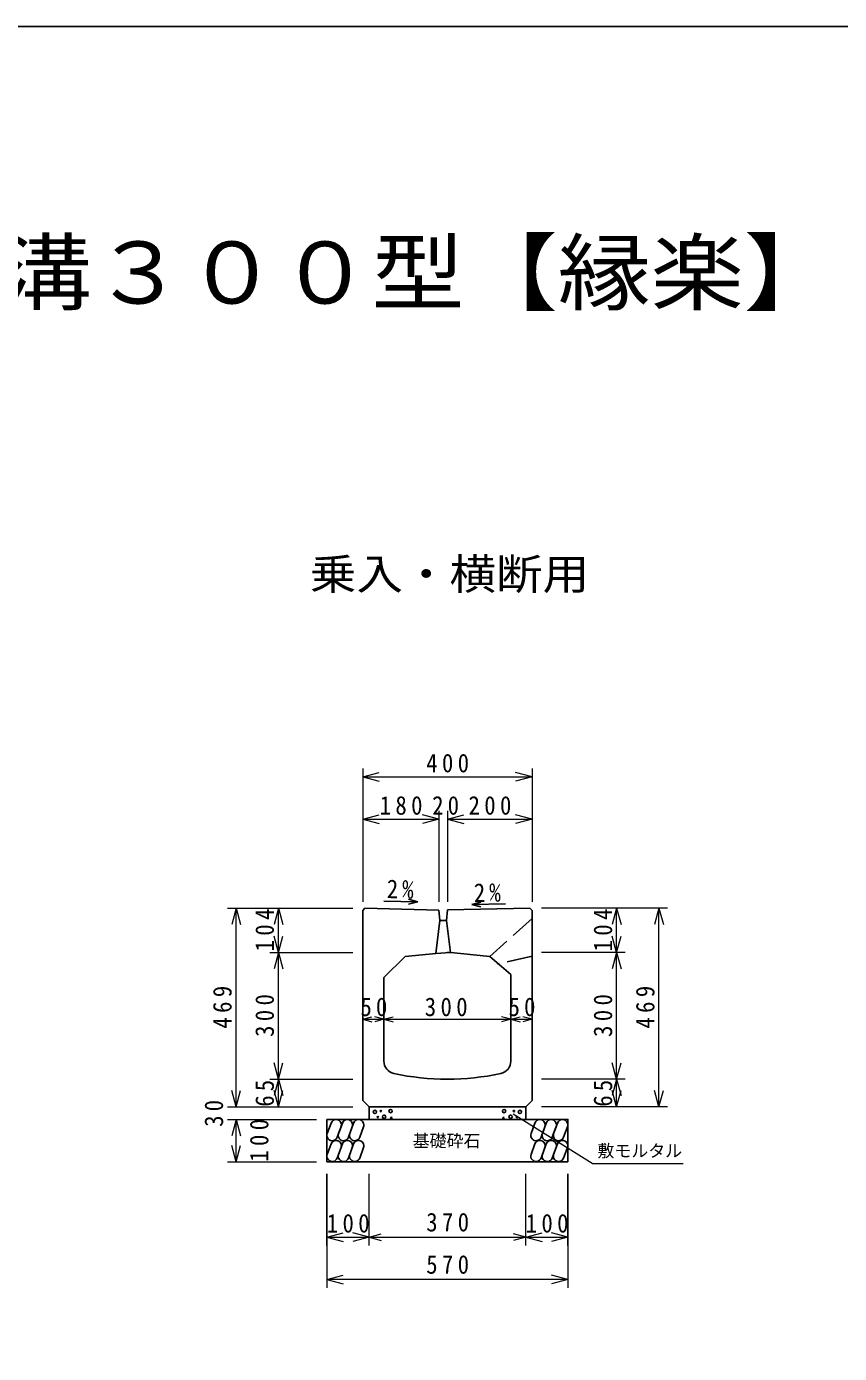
# Model space of a CAD drawing. Units: millimetres, scale not verified. Extents: x -8045 to 7955, y -5459 to 5541.
# Drawn here: x -4203 to -2283, y 2407 to 5541 of the extents above; entities that cross this region are included whole.
import ezdxf
from ezdxf.enums import TextEntityAlignment as Align

# ---------------------------------------------------------------- set-up
doc = ezdxf.new("R2010")
doc.units = ezdxf.units.MM
doc.header["$LTSCALE"] = 20
doc.linetypes.add('DASHED3', pattern=[4, 3, -1])
doc.layers.add('1-0_地形_単点', color=2, linetype='Continuous')
doc.layers.add('1-2_管理用道路1号1案', color=4, linetype='Continuous', lineweight=18)
doc.styles.add('ＭＳ ゴシック', font='')
doc.styles.get('ＭＳ ゴシック').set_extended_font_data('MS Gothic')

msp = doc.modelspace()

# ---------------------------------------------------------------- linework, layer by layer
at = {"layer": '1-0_地形_単点', "color": 4}
for p, q in [((-3279, 3473.68), (-3300.61, 3479.93)), ((-3279, 3473.68), (-3358.98, 3475.28)), ((-3279, 3473.68), (-3300.84, 3468.29)), ((-3151.48, 3466.81), (-3129.87, 3473.06)), ((-3151.48, 3466.81), (-3071.5, 3468.41)), ((-3151.48, 3466.81), (-3129.64, 3461.42))]:
    msp.add_line(p, q, dxfattribs=at)
at = {"layer": '1-0_地形_単点'}
for p, q in [((-3403.99, 3458.22), (-3408.99, 3453.34)), ((-3408.99, 3453.34), (-3408.99, 3004.42)), ((-3403.99, 3458.22), (-3229.1, 3454.17)), ((-3229.1, 3454.17), (-3226.49, 3429.38)), ((-3208.94, 3454.22), (-3211.42, 3429.42)), ((-3226.49, 3429.42), (-3236.45, 3351.28)), ((-3226.49, 3429.42), (-3211.42, 3429.42)), ((-3211.42, 3429.42), (-3201.45, 3354.12)), ((-3208.99, 3354.42), (-3108.99, 3344.42)), ((-3308.99, 3344.42), (-3236.45, 3351.28)), ((-3236.45, 3351.28), (-3201.45, 3354.12)), ((-3108.99, 3344.42), (-3058.99, 3301.42)), ((-3058.99, 3301.42), (-3058.99, 3097.2)), ((-3393.99, 2989.42), (-3408.99, 3004.42)), ((-3393.99, 2989.42), (-3393.99, 2959.42)), ((-3393.99, 2989.42), (-3023.99, 2989.42)), ((-3023.99, 2989.42), (-3023.99, 2959.42)), ((-3493.99, 2959.42), (-3493.99, 2859.42)), ((-3492.82, 2925.86), (-3483.72, 2950.86)), ((-3466.22, 2925.86), (-3457.12, 2950.86)), ((-3439.62, 2925.86), (-3430.52, 2950.86)), ((-3011.12, 2925.86), (-3002.03, 2950.86)), ((-2984.52, 2925.86), (-2975.42, 2950.86)), ((-2957.92, 2925.86), (-2948.82, 2950.86)), ((-3469.33, 2917.31), (-3460.23, 2942.31)), ((-3442.73, 2917.31), (-3433.63, 2942.31)), ((-3416.12, 2917.31), (-3407.02, 2942.31)), ((-2987.63, 2917.31), (-2978.53, 2942.31)), ((-2961.03, 2917.31), (-2951.93, 2942.31)), ((-2934.42, 2917.31), (-2925.32, 2942.31)), ((-3492.82, 2876.77), (-3483.72, 2901.77)), ((-3469.33, 2868.21), (-3460.23, 2893.21)), ((-3466.22, 2876.77), (-3457.12, 2901.77)), ((-3442.73, 2868.21), (-3433.63, 2893.21)), ((-3439.62, 2876.77), (-3430.52, 2901.77)), ((-3416.12, 2868.21), (-3407.02, 2893.21)), ((-3011.12, 2876.77), (-3002.03, 2901.77)), ((-2987.63, 2868.21), (-2978.53, 2893.21)), ((-2984.52, 2876.77), (-2975.42, 2901.77)), ((-2961.03, 2868.21), (-2951.93, 2893.21)), ((-2957.92, 2876.77), (-2948.82, 2901.77)), ((-2934.42, 2868.21), (-2925.32, 2893.21)), ((-3493.99, 2859.42), (-2923.99, 2859.42))]:
    msp.add_line(p, q, dxfattribs=at)
at = {"layer": '1-0_地形_単点', "linetype": 'DASHED3'}
for p, q in [((-3008.9, 3434.32), (-3108.9, 3344.42)), ((-3008.9, 3345.32), (-3091.2, 3326.72))]:
    msp.add_line(p, q, dxfattribs=at)
at = {"layer": '1-0_地形_単点', "color": 7}
msp.add_lwpolyline([(-8044.66, -5458.66), (7955.34, -5458.66), (7955.34, 5541.34), (-8044.66, 5541.34)], close=True, dxfattribs=at)
at = {"layer": '1-0_地形_単点'}
for points in [[(-3008.99, 3453.32), (-3013.99, 3458.22), (-3208.94, 3454.22)], [(-3023.99, 2989.42), (-3008.99, 3004.42), (-3008.99, 3453.32)], [(-3308.99, 3344.42), (-3358.99, 3294.42), (-3358.99, 3097.2)], [(-3493.99, 2959.42), (-2923.99, 2959.42), (-2923.99, 2859.42)]]:
    msp.add_lwpolyline(points, dxfattribs=at)
for centre, radius in [((-3380.25, 2977.03), 3.94), ((-3366.2, 2979.14), 1.6), ((-3343.01, 2979.14), 3.94), ((-3074.97, 2979.14), 3.94), ((-3051.78, 2979.14), 1.6), ((-3037.72, 2977.03), 3.94), ((-3373.23, 2965.09), 1.6), ((-3358.47, 2965.79), 3.94), ((-3341.61, 2962.98), 1.6), ((-3076.37, 2962.98), 1.6), ((-3059.51, 2965.79), 3.94), ((-3044.75, 2965.09), 1.6)]:
    msp.add_circle(centre, radius, dxfattribs=at)
for centre, radius, start, end in [((-3328.99, 3097.2), 30, 180, 257.8468), ((-3088.99, 3097.2), 30, 282.1532, 0), ((-3208.99, 3654.42), 600, 257.8468, 282.1532), ((-3471.98, 2946.59), 12.5, 0, 160), ((-3445.37, 2946.59), 12.5, 0, 160), ((-3418.77, 2946.59), 12.5, 0, 160), ((-2990.28, 2946.59), 12.5, 0, 160), ((-2963.67, 2946.59), 12.5, 0, 160), ((-2937.07, 2946.59), 12.5, 0, 160), ((-3481.08, 2921.59), 12.5, 159.99998, 340), ((-3454.47, 2921.59), 12.5, 159.99998, 340), ((-3471.98, 2946.59), 12.5, 340, 0), ((-3427.87, 2921.59), 12.5, 159.99998, 340), ((-3445.37, 2946.59), 12.5, 340, 0), ((-3418.77, 2946.59), 12.5, 340, 0), ((-2999.38, 2921.59), 12.5, 159.99998, 340), ((-2972.77, 2921.59), 12.5, 159.99998, 340), ((-2990.28, 2946.59), 12.5, 340, 0), ((-2946.17, 2921.59), 12.5, 159.99998, 340), ((-2963.67, 2946.59), 12.5, 340, 0), ((-2937.07, 2946.59), 12.5, 340, 0), ((-3471.98, 2897.49), 12.5, 0, 160), ((-3471.98, 2897.49), 12.5, 340, 0), ((-3445.37, 2897.49), 12.5, 0, 160), ((-3445.37, 2897.49), 12.5, 340, 0), ((-3418.77, 2897.49), 12.5, 0, 160), ((-3418.77, 2897.49), 12.5, 340, 0), ((-2990.28, 2897.49), 12.5, 0, 160), ((-2990.28, 2897.49), 12.5, 340, 0), ((-2963.67, 2897.49), 12.5, 0, 160), ((-2963.67, 2897.49), 12.5, 340, 0), ((-2937.07, 2897.49), 12.5, 0, 160), ((-2937.07, 2897.49), 12.5, 340, 0), ((-3481.08, 2872.49), 12.5, 159.99998, 340), ((-3454.47, 2872.49), 12.5, 159.99998, 340), ((-3427.87, 2872.49), 12.5, 159.99998, 340), ((-2999.38, 2872.49), 12.5, 159.99998, 340), ((-2972.77, 2872.49), 12.5, 159.99998, 340), ((-2946.17, 2872.49), 12.5, 159.99998, 340)]:
    msp.add_arc(centre, radius, start, end, dxfattribs=at)
at = {"layer": '1-2_管理用道路1号1案'}
for p, q in [((-3408.99, 3788.73), (-3408.99, 3688.73)), ((-3408.99, 3768.73), (-3370.35, 3779.08)), ((-3408.99, 3768.73), (-3008.99, 3768.73)), ((-3408.99, 3768.73), (-3370.35, 3758.37)), ((-3008.99, 3768.73), (-3047.63, 3779.08)), ((-3008.99, 3768.73), (-3047.63, 3758.37)), ((-3008.99, 3788.73), (-3008.99, 3688.73)), ((-3408.99, 3688.73), (-3408.99, 3473.33)), ((-3408.99, 3668.73), (-3370.35, 3679.08)), ((-3408.99, 3668.73), (-3228.99, 3668.73)), ((-3408.99, 3668.73), (-3370.35, 3658.37)), ((-3228.99, 3668.73), (-3267.63, 3679.08)), ((-3228.99, 3668.73), (-3267.63, 3658.37)), ((-3228.99, 3688.73), (-3228.99, 3473.33)), ((-3208.99, 3688.73), (-3208.99, 3473.33)), ((-3208.99, 3668.73), (-3170.35, 3679.08)), ((-3208.99, 3668.73), (-3008.99, 3668.73)), ((-3208.99, 3668.73), (-3170.35, 3658.37)), ((-3008.99, 3668.73), (-3047.63, 3679.08)), ((-3008.99, 3668.73), (-3047.63, 3658.37)), ((-3008.99, 3688.73), (-3008.99, 3473.33)), ((-3708.2, 3458.32), (-3718.55, 3419.68)), ((-3708.2, 3458.32), (-3697.84, 3419.68)), ((-3708.2, 2989.42), (-3708.2, 3458.32)), ((-3608.2, 3458.32), (-3618.55, 3419.68)), ((-3608.2, 3458.32), (-3597.84, 3419.68)), ((-3608.2, 3354.12), (-3608.2, 3458.32)), ((-2788.99, 3458.32), (-2986.75, 3458.32)), ((-2808.99, 3458.32), (-2819.34, 3419.68)), ((-2808.99, 3354.12), (-2808.99, 3458.32)), ((-2808.99, 3458.32), (-2798.64, 3419.68)), ((-2688.99, 3458.32), (-2788.99, 3458.32)), ((-2708.99, 3458.32), (-2719.34, 3419.68)), ((-2708.99, 2989.44), (-2708.99, 3458.32)), ((-2708.99, 3458.32), (-2698.64, 3419.68)), ((-3608.2, 3354.12), (-3618.55, 3392.76)), ((-3608.2, 3354.12), (-3597.84, 3392.76)), ((-2808.99, 3354.12), (-2819.34, 3392.76)), ((-2808.99, 3354.12), (-2798.64, 3392.76)), ((-3628.2, 3354.12), (-3432.59, 3354.12)), ((-3608.2, 3354.12), (-3618.55, 3315.48)), ((-3608.2, 3054.42), (-3608.2, 3354.12)), ((-3608.2, 3354.12), (-3597.84, 3315.48)), ((-2788.99, 3354.12), (-2986.75, 3354.12)), ((-2808.99, 3354.12), (-2819.34, 3315.48)), ((-2808.99, 3054.44), (-2808.99, 3354.12)), ((-2808.99, 3354.12), (-2798.64, 3315.48)), ((-3408.99, 3196.17), (-3387.26, 3201.99)), ((-3358.99, 3196.17), (-3380.72, 3201.99)), ((-3358.99, 3196.17), (-3337.26, 3201.99)), ((-3058.99, 3196.17), (-3080.72, 3201.99)), ((-3058.99, 3196.17), (-3037.26, 3201.99)), ((-3008.99, 3196.17), (-3030.72, 3201.99)), ((-3408.99, 3196.17), (-3358.99, 3196.17)), ((-3408.99, 3196.17), (-3387.26, 3190.34)), ((-3358.99, 3196.17), (-3380.72, 3190.34)), ((-3358.99, 3196.17), (-3337.26, 3190.34)), ((-3058.99, 3196.17), (-3008.99, 3196.17)), ((-3058.99, 3196.17), (-3037.26, 3190.34)), ((-3008.99, 3196.17), (-3030.72, 3190.34)), ((-3608.2, 3054.42), (-3618.55, 3093.06)), ((-3608.2, 3054.42), (-3597.84, 3093.06)), ((-2808.99, 3054.44), (-2819.34, 3093.07)), ((-2808.99, 3054.44), (-2798.64, 3093.07)), ((-3628.2, 3054.42), (-3432.59, 3054.42)), ((-3608.2, 3054.42), (-3618.55, 3015.78)), ((-3608.2, 2989.42), (-3608.2, 3054.42)), ((-3608.2, 3054.42), (-3597.84, 3015.78)), ((-2788.99, 3054.44), (-2986.75, 3054.44)), ((-2808.99, 3054.44), (-2819.34, 3015.8)), ((-2808.99, 2989.44), (-2808.99, 3054.44)), ((-2808.99, 3054.44), (-2798.64, 3015.8)), ((-3708.2, 2989.42), (-3718.55, 3028.06)), ((-3708.2, 2989.42), (-3697.84, 3028.06)), ((-3608.2, 2989.42), (-3618.55, 3028.06)), ((-3608.2, 2989.42), (-3597.84, 3028.06)), ((-2808.99, 2989.44), (-2819.34, 3028.07)), ((-2808.99, 2989.44), (-2798.64, 3028.07)), ((-2708.99, 2989.44), (-2719.34, 3028.07)), ((-2708.99, 2989.44), (-2698.64, 3028.07)), ((-3728.2, 2989.42), (-3628.2, 2989.42)), ((-3628.2, 2989.42), (-3432.59, 2989.42)), ((-2788.99, 2989.44), (-2986.75, 2989.44)), ((-2688.99, 2989.44), (-2788.99, 2989.44)), ((-3728.2, 2959.42), (-3518.4, 2959.42)), ((-3708.2, 2959.42), (-3718.55, 2920.78)), ((-3708.2, 2859.42), (-3708.2, 2959.42)), ((-3708.2, 2959.42), (-3697.84, 2920.78)), ((-2867.19, 2855.18), (-3053.29, 2971.7)), ((-3708.2, 2859.42), (-3718.55, 2898.06)), ((-3708.2, 2859.42), (-3697.84, 2898.06)), ((-3728.2, 2859.42), (-3518.4, 2859.42)), ((-2867.19, 2855.18), (-2652.13, 2855.18)), ((-3493.99, 2661.51), (-3493.99, 2830.61)), ((-3493.99, 2830.61), (-3493.99, 2561.51)), ((-3393.99, 2661.51), (-3393.99, 2830.61)), ((-3023.99, 2661.51), (-3023.99, 2830.61)), ((-2923.99, 2661.51), (-2923.99, 2830.61)), ((-2923.99, 2830.61), (-2923.99, 2561.51)), ((-3493.99, 2681.51), (-3455.35, 2691.87)), ((-3493.99, 2681.51), (-3393.99, 2681.51)), ((-3493.99, 2681.51), (-3455.35, 2671.16)), ((-3393.99, 2681.51), (-3432.63, 2691.87)), ((-3393.99, 2681.51), (-3432.63, 2671.16)), ((-3393.99, 2681.51), (-3365.01, 2689.28)), ((-3393.99, 2681.51), (-3023.99, 2681.51)), ((-3393.99, 2681.51), (-3365.01, 2673.75)), ((-3023.99, 2681.51), (-3052.97, 2689.28)), ((-3023.99, 2681.51), (-3052.97, 2673.75)), ((-3023.99, 2681.51), (-2985.35, 2691.87)), ((-3023.99, 2681.51), (-2923.99, 2681.51)), ((-3023.99, 2681.51), (-2985.35, 2671.16)), ((-2923.99, 2681.51), (-2962.63, 2691.87)), ((-2923.99, 2681.51), (-2962.63, 2671.16)), ((-3493.99, 2581.51), (-3455.35, 2591.87)), ((-3493.99, 2581.51), (-3455.35, 2571.16)), ((-2923.99, 2581.51), (-3493.99, 2581.51)), ((-2923.99, 2581.51), (-2962.63, 2591.87)), ((-2923.99, 2581.51), (-2962.63, 2571.16))]:
    msp.add_line(p, q, dxfattribs=at)
for points in [[(-3728.2, 3458.32), (-3628.2, 3458.32), (-3432.59, 3458.32)], [(-3358.99, 3196.17), (-3058.99, 3196.17), (-3080.72, 3190.34)]]:
    msp.add_lwpolyline(points, dxfattribs=at)

# ---------------------------------------------------------------- texts
at = {"layer": '1-0_地形_単点', "color": 4, "style": 'ＭＳ ゴシック'}
msp.add_text('基礎砕石', height=29.33, dxfattribs=at).set_placement((-3290.89, 2885.44), align=Align.BOTTOM_LEFT)
at = {"layer": '1-0_地形_単点', "color": 7, "char_height": 43.99, "attachment_point": 7, "style": 'ＭＳ ゴシック'}
for insert, rotation in [((-3352.7, 3481.57), 358.854), ((-3146.02, 3472.18), 1.146)]:
    msp.add_mtext('\\T1.36;\\W0.9;2%', dxfattribs=dict(at, insert=insert, rotation=rotation))
at = {"layer": '1-2_管理用道路1号1案', "color": 6, "style": 'ＭＳ ゴシック', "width": 1.1}
msp.add_text('縁石一体型函渠側溝３００型【縁楽】', height=146.6, dxfattribs=at).set_placement((-6027.8, 4842.82), align=Align.BOTTOM_LEFT)
at = {"layer": '1-2_管理用道路1号1案', "color": 3, "style": 'ＭＳ ゴシック', "width": 1.1}
msp.add_text('乗入・横断用', height=73.31, dxfattribs=at).set_placement((-3533.99, 4189.33), align=Align.BOTTOM_LEFT)
at = {"layer": '1-2_管理用道路1号1案', "style": 'ＭＳ ゴシック'}
msp.add_text('敷モルタル', height=29.33, dxfattribs=at).set_placement((-2854.32, 2861.85), align=Align.BOTTOM_LEFT)
at = {"layer": '1-2_管理用道路1号1案', "color": 7, "char_height": 43.99, "attachment_point": 7, "style": 'ＭＳ ゴシック'}
for s, insert in [('\\T1.38;\\W0.9;400', (-3258.99, 3778.73)), ('\\T1.38;\\W0.9;180', (-3368.99, 3678.73)), ('\\T1.36;\\W0.9;20', (-3244.93, 3678.73)), ('\\T1.38;\\W0.9;200', (-3158.99, 3678.73)), ('\\T1.36;\\W0.9;50', (-3414.39, 3202.77)), ('\\T1.38;\\W0.9;300', (-3262.43, 3202.77)), ('\\T1.36;\\W0.9;50', (-3064.39, 3202.77)), ('\\T1.38;\\W0.9;100', (-3493.99, 2691.51)), ('\\T1.38;\\W0.9;370', (-3258.99, 2694.16)), ('\\T1.38;\\W0.9;100', (-3023.99, 2691.51)), ('\\T1.38;\\W0.9;570', (-3258.99, 2594.16))]:
    msp.add_mtext(s, dxfattribs=dict(at, insert=insert))
at = {"layer": '1-2_管理用道路1号1案', "color": 7, "char_height": 43.99, "attachment_point": 7, "rotation": 90, "style": 'ＭＳ ゴシック'}
for s, insert in [('\\T1.38;\\W0.9;104', (-3618.2, 3356.22)), ('\\T1.38;\\W0.9;104', (-2818.99, 3356.22)), ('\\T1.38;\\W0.9;469', (-3718.2, 3173.87)), ('\\T1.38;\\W0.9;469', (-2718.99, 3173.88)), ('\\T1.38;\\W0.9;300', (-3618.2, 3154.27)), ('\\T1.38;\\W0.9;300', (-2818.99, 3154.28)), ('\\T1.36;\\W0.9;65', (-3618.2, 2989.42)), ('\\T1.36;\\W0.9;65', (-2818.99, 2989.44)), ('\\T1.36;\\W0.9;30', (-3738.2, 2941.92)), ('\\T1.38;\\W0.9;100', (-3631.11, 2859.42))]:
    msp.add_mtext(s, dxfattribs=dict(at, insert=insert))

doc.saveas('drawing.dxf')
